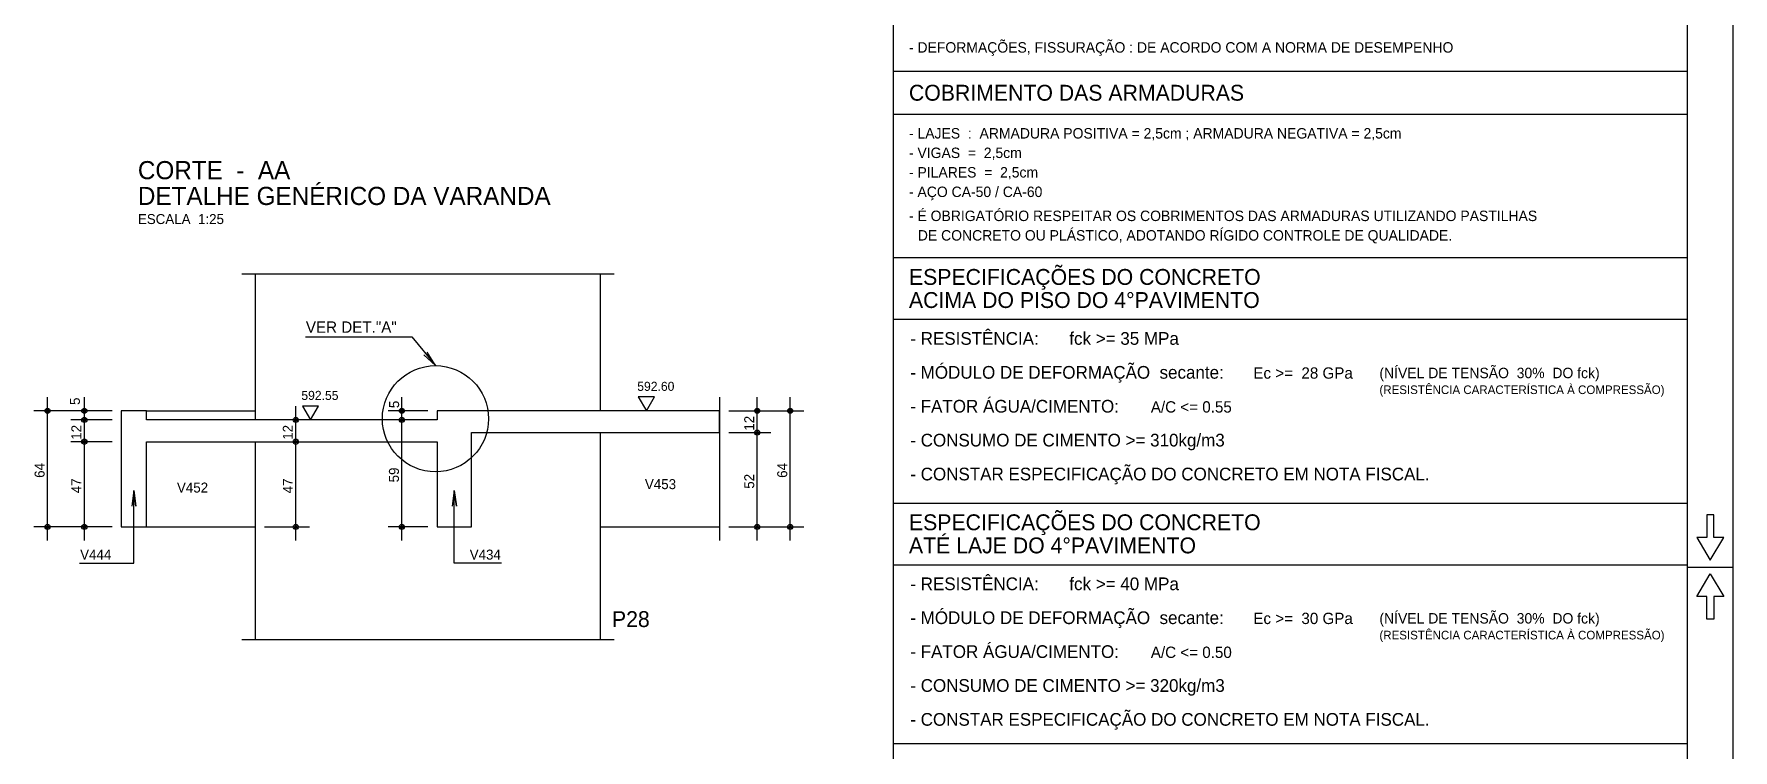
# Model space of a CAD drawing. Header units: metres. Extents: x 0 to 7795, y 0 to 4205.
# Drawn here: x 5923 to 7795, y 1284 to 2074 of the extents above; entities that cross this region are included whole.
import ezdxf

# ---------------------------------------------------------------- set-up
doc = ezdxf.new("R2010")
doc.units = ezdxf.units.M
for name, color, linetype in [('MTH-179', 1, 'Continuous'), ('MTH-18', 1, 'Continuous'), ('MTH-224', 4, 'Continuous'), ('MTH-226', 6, 'Continuous'), ('MTH-230', 1, 'Continuous'), ('MTH-COTAS7', 31, 'Continuous'), ('MTH-EIXO-217', 8, 'Continuous'), ('MTH-FACE-VIGA', 7, 'Continuous'), ('MTH-LINHA-CORTE', 5, 'Continuous'), ('MTH-MARGEM', 5, 'Continuous'), ('MTH-SIMB_COTA', 3, 'Continuous'), ('MTH-TXT', 4, 'Continuous'), ('MTH-TXT-NEGRITO', 5, 'Continuous'), ('MTH-TXT-NOTAS', 3, 'Continuous')]:
    doc.layers.add(name, color=color, linetype=linetype)

msp = doc.modelspace()

# ---------------------------------------------------------------- linework, layer by layer
at = {"layer": 'MTH-179', "linetype": 'Continuous'}
for p, q in [((7795.004008, -0.002219), (7795.004008, 4204.998269)), ((7745.004008, 1486.247781), (7795.004008, 1486.247781))]:
    msp.add_line(p, q, dxfattribs=at)
for points in [[(7770.004008, 1493.747781), (7785.004008, 1518.747781), (7773.754008, 1518.747781), (7773.754008, 1543.747781), (7766.254008, 1543.747781), (7766.254008, 1518.747781), (7755.004008, 1518.747781), (7770.004008, 1493.747781)], [(7770.004008, 1478.747781), (7785.004008, 1453.747781), (7773.754008, 1453.747781), (7773.754008, 1428.747781), (7766.254008, 1428.747781), (7766.254008, 1453.747781), (7755.004008, 1453.747781), (7770.004008, 1478.747781)]]:
    msp.add_lwpolyline(points, dxfattribs=at)
at = {"layer": 'MTH-18', "linetype": 'Continuous'}
for p, q in [((6870.004003, 1985.437717), (7745.004003, 1985.437717)), ((6870.00393, 1759.377053), (7745.00393, 1759.377053)), ((6870.00393, 1488.841496), (7745.00393, 1488.841496))]:
    msp.add_line(p, q, dxfattribs=at)
at = {"layer": 'MTH-224', "linetype": 'Continuous'}
for points in [[(6588.977572, 1673.777036), (6597.810575, 1658.478566), (6606.642699, 1673.777036), (6588.977572, 1673.777036)], [(6218.905042, 1663.777036), (6227.738045, 1648.478566), (6236.57017, 1663.777036), (6218.905042, 1663.777036)]]:
    msp.add_lwpolyline(points, dxfattribs=at)
at = {"layer": 'MTH-226', "linetype": 'Continuous'}
for p, q in [((6870.004003, 2032.937717), (7745.004003, 2032.937717)), ((6870.004003, 1827.377053), (7745.004003, 1827.377053)), ((6870.004003, 1556.841496), (7745.004003, 1556.841496)), ((6870.004113, 1291.542811), (7745.004012, 1291.542811))]:
    msp.add_line(p, q, dxfattribs=at)
at = {"layer": 'MTH-230', "linetype": 'Continuous'}
msp.add_line((6870.004003, 49.997781), (6870.004003, 4154.998269), dxfattribs=at)
msp.add_circle((6365.455024, 1649.79468), 58.482482, dxfattribs=at)
at = {"layer": 'MTH-COTAS7', "linetype": 'Continuous'}
for p, q in [((5938.166604, 1515.478566), (5938.166604, 1673.478566)), ((5978.643018, 1633.478566), (5978.643018, 1673.478566)), ((6328.520836, 1633.478566), (6328.520836, 1673.478566)), ((6719.948719, 1619.478566), (6719.948719, 1673.478566)), ((6756.336948, 1515.478566), (6756.336948, 1673.478566)), ((5999.237543, 1658.478566), (5923.166604, 1658.478566)), ((6009.237543, 1658.478566), (5963.643018, 1658.478566)), ((6009.237543, 1648.478566), (5963.643018, 1648.478566)), ((6009.237543, 1648.478566), (5963.643018, 1648.478566)), ((5978.643018, 1609.478566), (5978.643018, 1663.478566)), ((6227.738045, 1648.478566), (6196.629166, 1648.478566)), ((6211.629166, 1609.478566), (6211.629166, 1663.478566)), ((6357.237547, 1658.478566), (6313.520836, 1658.478566)), ((6357.237547, 1648.478566), (6313.520836, 1648.478566)), ((6357.237547, 1648.478566), (6313.520836, 1648.478566)), ((6328.520836, 1515.478566), (6328.520836, 1663.478566)), ((6688.537726, 1658.478566), (6771.336948, 1658.478566)), ((6688.537726, 1658.478566), (6734.948719, 1658.478566)), ((6719.948719, 1515.478566), (6719.948719, 1649.478566)), ((5978.643018, 1515.478566), (5978.643018, 1639.478566)), ((6211.629166, 1515.478566), (6211.629166, 1639.478566)), ((6688.537726, 1634.478566), (6734.948719, 1634.478566)), ((6688.537726, 1634.478566), (6734.948719, 1634.478566)), ((6009.237543, 1624.478566), (5963.643018, 1624.478566)), ((6009.237543, 1624.478566), (5963.643018, 1624.478566)), ((6217.237545, 1624.478566), (6226.629166, 1624.478566)), ((6217.237545, 1624.478566), (6226.629166, 1624.478566)), ((5999.237543, 1530.478566), (5923.166604, 1530.478566)), ((6009.237543, 1530.478566), (5963.643018, 1530.478566)), ((6177.237547, 1530.478566), (6226.629166, 1530.478566)), ((6357.237547, 1530.478566), (6313.520836, 1530.478566)), ((6688.537726, 1530.478566), (6771.336948, 1530.478566)), ((6688.537726, 1530.478566), (6734.948719, 1530.478566))]:
    msp.add_line(p, q, dxfattribs=at)
for points in [[(6222.402225, 1740.033374), (6339.574618, 1740.033374), (6365.455024, 1708.277162), (6352.72339, 1720.283639), (6365.455024, 1708.277162), (6356.264715, 1723.169718)], [(5973.441825, 1490.478566), (6033.237543, 1490.478566), (6033.237543, 1570.716304), (6035.521752, 1553.366019), (6033.237543, 1570.716304), (6030.953335, 1553.366019)], [(6438.355017, 1490.478566), (6386.237547, 1490.478566), (6386.237547, 1570.716304), (6388.521756, 1553.366019), (6386.237547, 1570.716304), (6383.953339, 1553.366019)]]:
    msp.add_lwpolyline(points, dxfattribs=at)
at = {"layer": 'MTH-EIXO-217'}
for p, q in [((6562.237547, 1809.092017), (6152.237547, 1809.092017)), ((6678.537726, 1673.478566), (6678.537726, 1515.478566)), ((6562.237547, 1406.039788), (6152.237547, 1406.039788))]:
    msp.add_line(p, q, dxfattribs=at)
at = {"layer": 'MTH-FACE-VIGA', "linetype": 'Continuous'}
for p, q in [((6167.237547, 1648.478566), (6167.237547, 1809.092017)), ((6547.237547, 1658.478566), (6547.237547, 1809.092017)), ((6047.237543, 1658.478566), (6167.237547, 1658.478566)), ((6547.237547, 1406.039788), (6547.237547, 1634.478566)), ((6167.237547, 1406.039788), (6167.237547, 1624.478566)), ((6047.237543, 1530.478566), (6167.237547, 1530.478566)), ((6547.237547, 1530.478566), (6678.537726, 1530.478566))]:
    msp.add_line(p, q, dxfattribs=at)
at = {"layer": 'MTH-LINHA-CORTE', "linetype": 'Continuous'}
msp.add_lwpolyline([(6678.537726, 1658.478566), (6367.237547, 1658.478566), (6367.237547, 1648.478566), (6047.237543, 1648.478566), (6047.237543, 1658.478566), (6019.237543, 1658.478566), (6019.237543, 1530.478566), (6047.237543, 1530.478566), (6047.237543, 1624.478566), (6367.237547, 1624.478566), (6367.237547, 1530.478566), (6405.237547, 1530.478566), (6405.237547, 1634.478566), (6678.537726, 1634.478566), (6678.537726, 1658.478566)], dxfattribs=at)
at = {"layer": 'MTH-MARGEM', "linetype": 'Continuous'}
msp.add_line((7745.004008, 49.997735), (7745.004008, 4154.998269), dxfattribs=at)
at = {"layer": 'MTH-SIMB_COTA', "linetype": 'Continuous'}
for centre, radius in [((5938.166604, 1658.478566), 2.8), ((5938.166604, 1658.478566), 1.4), ((5978.643018, 1658.478566), 2.8), ((5978.643018, 1648.478566), 2.8), ((5978.643018, 1648.478566), 2.8), ((5978.643018, 1658.478566), 1.4), ((5978.643018, 1648.478566), 1.4), ((5978.643018, 1648.478566), 1.4), ((6211.629166, 1648.478566), 2.8), ((6211.629166, 1648.478566), 1.4), ((6328.520836, 1658.478566), 2.8), ((6328.520836, 1648.478566), 2.8), ((6328.520836, 1648.478566), 2.8), ((6328.520836, 1658.478566), 1.4), ((6328.520836, 1648.478566), 1.4), ((6328.520836, 1648.478566), 1.4), ((6719.948719, 1658.478566), 2.8), ((6719.948719, 1658.478566), 1.4), ((6756.336948, 1658.478566), 2.8), ((6756.336948, 1658.478566), 1.4), ((6719.948719, 1634.478566), 2.8), ((6719.948719, 1634.478566), 2.8), ((6719.948719, 1634.478566), 1.4), ((6719.948719, 1634.478566), 1.4), ((5978.643018, 1624.478566), 2.8), ((5978.643018, 1624.478566), 2.8), ((5978.643018, 1624.478566), 1.4), ((5978.643018, 1624.478566), 1.4), ((6211.629166, 1624.478566), 2.8), ((6211.629166, 1624.478566), 2.8), ((6211.629166, 1624.478566), 1.4), ((6211.629166, 1624.478566), 1.4), ((5938.166604, 1530.478566), 2.8), ((5938.166604, 1530.478566), 1.4), ((5978.643018, 1530.478566), 2.8), ((5978.643018, 1530.478566), 1.4), ((6211.629166, 1530.478566), 2.8), ((6211.629166, 1530.478566), 1.4), ((6328.520836, 1530.478566), 2.8), ((6328.520836, 1530.478566), 1.4), ((6719.948719, 1530.478566), 2.8), ((6719.948719, 1530.478566), 1.4), ((6756.336948, 1530.478566), 2.8), ((6756.336948, 1530.478566), 1.4)]:
    msp.add_circle(centre, radius, dxfattribs=at)

# ---------------------------------------------------------------- texts
at = {"layer": 'MTH-COTAS7', "linetype": 'Continuous'}
for s, p in [('5', (5973.736928, 1664.927704)), ('5', (6325.451788, 1661.426427)), ('12', (6716.648719, 1636.578566)), ('12', (5975.343018, 1626.578566)), ('12', (6208.329166, 1626.578566)), ('64', (5934.866604, 1584.578566)), ('59', (6325.220836, 1579.578566)), ('64', (6753.036948, 1584.578566)), ('47', (5975.343018, 1567.578566)), ('47', (6208.329166, 1567.578566)), ('52', (6716.648719, 1572.578566))]:
    msp.add_text(s, height=11, rotation=90, dxfattribs=at).set_placement(p)
at = {"layer": 'MTH-TXT', "linetype": 'Continuous'}
for s, p in [('592.60', (6587.810575, 1680.478566)), ('592.55', (6217.738045, 1670.478566))]:
    msp.add_text(s, height=10, dxfattribs=at).set_placement(p)
for s, p in [('V452', (6080.660198, 1568.375473)), ('V453', (6596.22915, 1572.135269)), ('V444', (5974.030518, 1494.478566)), ('V434', (6403.209986, 1494.478566))]:
    msp.add_text(s, height=11, rotation=360, dxfattribs=at).set_placement(p)
at = {"layer": 'MTH-TXT-NEGRITO', "linetype": 'Continuous'}
for s, height, p in [('COBRIMENTO DAS ARMADURAS', 17.5, (6887.113581, 2000.437717)), ('CORTE  -  AA', 20, (6037.637058, 1913.856967)), ('DETALHE GENÉRICO DA VARANDA', 20, (6037.637058, 1885.425805)), ('ESPECIFICAÇÕES DO CONCRETO', 17.5, (6887.113553, 1797.377053)), ('ACIMA DO PISO DO 4%%dPAVIMENTO', 17.5, (6887.113553, 1771.877053)), ('VER DET."A"', 12.5, (6222.720553, 1744.563166)), ('ESPECIFICAÇÕES DO CONCRETO', 17.5, (6887.113553, 1526.841496)), ('ATÉ LAJE DO 4%%dPAVIMENTO', 17.5, (6887.113553, 1501.341496)), ('P28', 17.5, (6559.909262, 1420.08689))]:
    msp.add_text(s, height=height, dxfattribs=at).set_placement(p)
at = {"layer": 'MTH-TXT-NOTAS', "linetype": 'Continuous'}
for s, height, p in [('- DEFORMAÇÕES, FISSURAÇÃO : DE ACORDO COM A NORMA DE DESEMPENHO', 11.5, (6887.113351, 2053.429432)), ('- LAJES  :  ARMADURA POSITIVA = 2,5cm ; ARMADURA NEGATIVA = 2,5cm ', 11.5, (6887.113378, 1958.710497)), ('- VIGAS  =  2,5cm', 11.5, (6887.113378, 1937.210497)), ('- PILARES  =  2,5cm', 11.5, (6887.113378, 1915.710497)), ('- AÇO CA-50 / CA-60', 11.5, (6887.113378, 1894.210497)), ('ESCALA  1:25', 11, (6037.637058, 1864.425805)), ('- É OBRIGATÓRIO RESPEITAR OS COBRIMENTOS DAS ARMADURAS UTILIZANDO PASTILHAS', 11.5, (6887.113378, 1867.710497)), ('DE CONCRETO OU PLÁSTICO, ADOTANDO RÍGIDO CONTROLE DE QUALIDADE.', 11.5, (6896.900855, 1846.210497)), ('fck >= 35 MPa ', 14, (7063.807781, 1731.275805)), ('- MÓDULO DE DEFORMAÇÃO  secante:', 14, (6888.625327, 1693.904606)), ('Ec >=  28 GPa', 12.5, (7266.528861, 1693.905196)), ('(NÍVEL DE TENSÃO  30%  DO fck)', 11.5, (7405.425794, 1694.480267)), ('(RESISTÊNCIA CARACTERÍSTICA À COMPRESSÃO)', 9.5, (7405.425794, 1676.980267)), ('A/C <= 0.55', 12.5, (7153.599142, 1656.534301)), ('- CONSUMO DE CIMENTO >= 310kg/m3', 14, (6888.6254, 1619.162906)), ('- CONSTAR ESPECIFICAÇÃO DO CONCRETO EM NOTA FISCAL.', 14, (6888.6254, 1581.792057)), ('fck >= 40 MPa ', 14, (7063.807781, 1460.740248)), ('- MÓDULO DE DEFORMAÇÃO  secante:', 14, (6888.625327, 1423.369049)), ('Ec >=  30 GPa', 12.5, (7266.528861, 1423.369639)), ('(NÍVEL DE TENSÃO  30%  DO fck)', 11.5, (7405.425794, 1423.94471)), ('(RESISTÊNCIA CARACTERÍSTICA À COMPRESSÃO)', 9.5, (7405.425794, 1406.44471)), ('A/C <= 0.50', 12.5, (7153.599142, 1385.998744)), ('- CONSUMO DE CIMENTO >= 320kg/m3', 14, (6888.6254, 1348.627349)), ('- CONSTAR ESPECIFICAÇÃO DO CONCRETO EM NOTA FISCAL.', 14, (6888.6254, 1311.2565))]:
    msp.add_text(s, height=height, dxfattribs=at).set_placement(p)
for s, p in [('- RESISTÊNCIA:', (6888.625253, 1731.275425)), ('- FATOR ÁGUA/CIMENTO:', (6888.6254, 1656.533756)), ('- RESISTÊNCIA:', (6888.625253, 1460.739868)), ('- FATOR ÁGUA/CIMENTO:', (6888.6254, 1385.998199))]:
    msp.add_text(s, height=14, rotation=0.000113, dxfattribs=at).set_placement(p)

doc.saveas('drawing.dxf')
